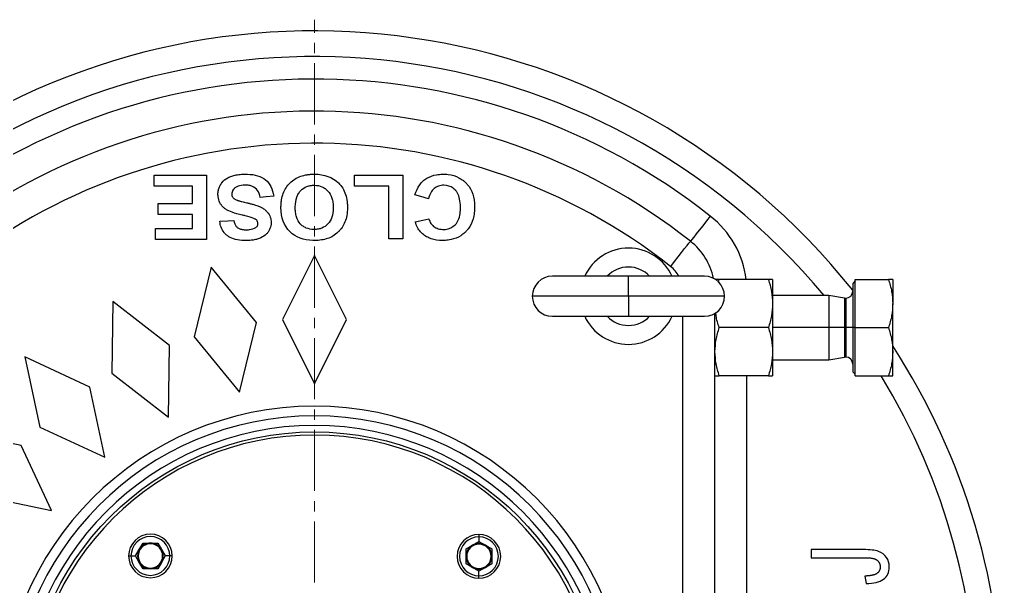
# Model space of a CAD drawing. Header units: millimetres. Extents: x 1964 to 5009, y 569 to 2723.
# Drawn here: x 4311 to 4618, y 1849.3 to 2025.9 of the extents above; entities that cross this region are included whole.
import ezdxf

# ---------------------------------------------------------------- set-up
doc = ezdxf.new("R2010")
doc.units = ezdxf.units.MM
doc.linetypes.add('CENTER2', pattern=[28.575, 19.05, -3.175, 3.175, -3.175])
doc.linetypes.add('点画线', pattern=[18, 12, -2, 2, -2])
doc.layers.add('中心线层', color=1, linetype='点画线', lineweight=18)

# ---------------------------------------------------------------- blocks, each defined once
blk = doc.blocks.new('*U50')
at = {"layer": '中心线层', "color": 0, "linetype": 'CENTER2', "transparency": 16777216}
blk.add_line((43, 0), (218.5, 0), dxfattribs=at)

msp = doc.modelspace()

# ---------------------------------------------------------------- linework, layer by layer
at = {"color": 7, "linetype": 'Continuous', "lineweight": 25}
for p, q in [((4353.008, 1974.041), (4353.008, 1977.412)), ((4353.008, 1977.412), (4369.271, 1977.412)), ((4369.271, 1977.412), (4369.271, 1957.412)), ((4415.51, 1977.412), (4430.559, 1977.412)), ((4415.51, 1974.041), (4415.51, 1977.412)), ((4430.559, 1977.412), (4430.559, 1957.576)), ((4364.95, 1974.041), (4353.008, 1974.041)), ((4364.95, 1968.597), (4364.95, 1974.041)), ((4426.243, 1974.041), (4415.51, 1974.041)), ((4426.243, 1957.576), (4426.243, 1974.041)), ((4354.217, 1968.597), (4364.95, 1968.597)), ((4354.217, 1965.23), (4354.217, 1968.597)), ((4364.95, 1965.23), (4354.217, 1965.23)), ((4364.95, 1960.794), (4364.95, 1965.23)), ((4353.413, 1960.794), (4364.95, 1960.794)), ((4353.413, 1957.412), (4353.413, 1960.794)), ((4369.271, 1957.412), (4353.413, 1957.412)), ((4430.559, 1957.576), (4426.243, 1957.576)), ((4403.008, 1952.412), (4393.008, 1932.412)), ((4413.008, 1932.412), (4403.008, 1952.412)), ((4370.743, 1948.777), (4365.444, 1927.053)), ((4384.943, 1931.504), (4370.743, 1948.777)), ((4501.003, 1945.949), (4477.253, 1945.949)), ((4524.753, 1945.949), (4501.003, 1945.949)), ((4529.13, 1944.087), (4529.348, 1944.912)), ((4544.669, 1944.912), (4529.348, 1944.912)), ((4546.008, 1944.912), (4546.008, 1937.412)), ((4571.808, 1944.462), (4571.008, 1943.662)), ((4571.008, 1943.662), (4571.008, 1929.912)), ((4571.808, 1944.912), (4582.169, 1944.912)), ((4571.808, 1929.912), (4571.808, 1944.912)), ((4583.508, 1944.912), (4583.508, 1937.412)), ((4340.095, 1938.053), (4339.763, 1915.695)), ((4357.783, 1924.372), (4340.095, 1938.053)), ((4563.508, 1939.912), (4546.008, 1939.912)), ((4546.008, 1937.412), (4546.008, 1922.412)), ((4568.464, 1939.128), (4563.508, 1939.912)), ((4563.508, 1939.912), (4563.508, 1929.912)), ((4583.508, 1922.412), (4583.508, 1937.412)), ((4528.008, 1680.461), (4528.008, 1934.364)), ((4379.644, 1909.78), (4384.943, 1931.504)), ((4393.008, 1932.412), (4403.008, 1912.412)), ((4403.008, 1912.412), (4413.008, 1932.412)), ((4477.253, 1933.449), (4501.003, 1933.449)), ((4501.003, 1933.449), (4524.753, 1933.449)), ((4544.669, 1929.912), (4529.348, 1929.912)), ((4563.508, 1929.912), (4563.508, 1919.912)), ((4568.464, 1929.912), (4563.508, 1929.912)), ((4568.464, 1929.912), (4568.808, 1929.912)), ((4571.008, 1929.912), (4568.808, 1929.912)), ((4571.008, 1929.912), (4571.008, 1916.162)), ((4571.808, 1929.912), (4571.008, 1929.912)), ((4571.808, 1929.912), (4582.169, 1929.912)), ((4571.808, 1914.912), (4571.808, 1929.912)), ((4365.444, 1927.053), (4379.644, 1909.78)), ((4357.451, 1902.014), (4357.783, 1924.372)), ((4546.008, 1922.412), (4546.008, 1914.912)), ((4583.508, 1914.912), (4583.508, 1922.412)), ((4312.602, 1920.778), (4317.254, 1898.906)), ((4332.89, 1911.376), (4312.602, 1920.778)), ((4546.008, 1919.912), (4563.508, 1919.912)), ((4563.508, 1919.912), (4568.464, 1920.697)), ((4339.763, 1915.695), (4357.451, 1902.014)), ((4571.008, 1916.162), (4571.808, 1915.362)), ((4544.669, 1914.912), (4529.348, 1914.912)), ((4571.808, 1914.912), (4582.169, 1914.912)), ((4337.542, 1889.505), (4332.89, 1911.376)), ((4311.514, 1893.167), (4289.643, 1897.818)), ((4317.254, 1898.906), (4337.542, 1889.505)), ((4320.916, 1872.879), (4311.514, 1893.167)), ((4299.045, 1877.53), (4320.916, 1872.879)), ((4454.342, 1864.668), (4454.342, 1863.228)), ((4347.193, 1858.746), (4348.347, 1860.746)), ((4348.347, 1860.746), (4349.502, 1862.746)), ((4349.502, 1862.746), (4351.811, 1862.746)), ((4351.811, 1862.746), (4354.121, 1862.746)), ((4354.121, 1862.746), (4355.275, 1860.746)), ((4355.275, 1860.746), (4356.43, 1858.746)), ((4450.342, 1860.919), (4452.342, 1862.074)), ((4450.342, 1858.609), (4450.342, 1860.919)), ((4452.342, 1862.074), (4454.342, 1863.228)), ((4454.342, 1863.228), (4456.342, 1862.074)), ((4456.342, 1862.074), (4458.342, 1860.919)), ((4458.342, 1860.919), (4458.342, 1858.609)), ((4558.008, 1860.73), (4558.008, 1858.189)), ((4574.363, 1860.73), (4558.008, 1860.73)), ((4345.753, 1858.746), (4347.193, 1858.746)), ((4348.347, 1856.746), (4347.193, 1858.746)), ((4356.43, 1858.746), (4355.275, 1856.746)), ((4357.87, 1858.746), (4356.43, 1858.746)), ((4450.342, 1856.3), (4450.342, 1858.609)), ((4458.342, 1858.609), (4458.342, 1856.3)), ((4558.008, 1858.189), (4574.543, 1858.189)), ((4349.502, 1854.746), (4348.347, 1856.746)), ((4351.811, 1854.746), (4349.502, 1854.746)), ((4354.121, 1854.746), (4351.811, 1854.746)), ((4355.275, 1856.746), (4354.121, 1854.746)), ((4452.342, 1855.145), (4450.342, 1856.3)), ((4454.342, 1853.991), (4452.342, 1855.145)), ((4456.342, 1855.145), (4454.342, 1853.991)), ((4458.342, 1856.3), (4456.342, 1855.145)), ((4454.342, 1852.551), (4454.342, 1853.991)), ((4574.805, 1852.466), (4575.198, 1850.174))]:
    msp.add_line(p, q, dxfattribs=at)
at = {"color": 8, "linetype": 'Continuous', "lineweight": 25}
for p, q in [((4501.003, 1939.699), (4501.003, 1945.949)), ((4501.003, 1939.699), (4471.003, 1939.699)), ((4501.003, 1939.699), (4501.003, 1933.449)), ((4531.003, 1939.699), (4501.003, 1939.699)), ((4568.464, 1939.128), (4568.464, 1929.912)), ((4568.808, 1939.1), (4568.808, 1929.912)), ((4518.008, 1681.376), (4518.008, 1933.449)), ((4563.508, 1929.912), (4546.008, 1929.912)), ((4568.464, 1929.912), (4568.464, 1920.697)), ((4568.808, 1929.912), (4568.808, 1920.724)), ((4538.008, 1699.912), (4538.008, 1914.912)), ((4454.342, 1865.409), (4454.342, 1864.668)), ((4345.011, 1858.746), (4345.753, 1858.746)), ((4358.611, 1858.746), (4357.87, 1858.746)), ((4454.342, 1851.809), (4454.342, 1852.551))]:
    msp.add_line(p, q, dxfattribs=at)
at = {"color": 7, "linetype": 'Continuous', "lineweight": 25, "flags": 128}
for points in [[(4438.573, 1970.06), (4436.226, 1970.753), (4434.382, 1971.298)], [(4390.288, 1970.904), (4387.935, 1970.689), (4386.086, 1970.521)], [(4373.511, 1963.127), (4375.927, 1963.228), (4377.827, 1963.306)], [(4434.443, 1962.923), (4436.835, 1963.459), (4438.715, 1963.88)], [(4526.538, 1964.703), (4525.333, 1963.169), (4524.174, 1961.694), (4523.106, 1960.334), (4522.17, 1959.142), (4521.402, 1958.164), (4520.831, 1957.438), (4520.48, 1956.99), (4520.361, 1956.839)], [(4514.185, 1948.974), (4515.39, 1950.509), (4516.548, 1951.984), (4517.616, 1953.344), (4518.552, 1954.535), (4519.32, 1955.513), (4519.891, 1956.24), (4520.243, 1956.688), (4520.361, 1956.839)]]:
    msp.add_lwpolyline(points, dxfattribs=at)
at = {"color": 7, "linetype": 'Continuous', "lineweight": 25}
msp.add_circle((4403.008, 1807.412), 90, dxfattribs=at)
for centre, radius, start, end in [((4403.008, 1807.412), 215, 38.61149, 124.95078), ((4403.008, 1807.412), 200, 51.85549, 126.45268), ((4403.008, 1807.412), 190, 51.85549, 126.45268), ((4403.008, 1807.412), 180, 51.85549, 126.45268), ((4508.008, 1941.11), 20, 12.03083, 51.85549), ((4501.003, 1939.699), 15, 24.39909, 155.37568), ((4501.003, 1939.699), 9.1, 43.37837, 136.62163), ((4477.253, 1939.699), 6.25, 90, 180), ((4524.753, 1939.699), 6.25, 0, 90), ((4568.808, 1941.301), 2.2, 270, 0), ((4477.253, 1939.699), 6.25, 180, 270), ((4524.753, 1939.699), 6.25, 270, 0), ((4568.808, 1941.301), 2.2, 261.00157, 270), ((4501.003, 1939.699), 15, 204.62432, 335.37568), ((4501.003, 1939.699), 9.1, 223.37837, 316.62163), ((4403.008, 1807.412), 215, 0, 32.90896), ((4568.808, 1918.524), 2.2, 90, 98.99843), ((4568.808, 1918.524), 2.2, 0, 90), ((4403.008, 1807.412), 98, 0, 180), ((4403.008, 1807.412), 95, 0, 180), ((4403.008, 1807.412), 92, 0, 180), ((4403.008, 1807.412), 89, 180.14904, 179.85096), ((4351.811, 1858.746), 6.8, 0, 180), ((4351.811, 1858.746), 6.059, 0, 180), ((4454.342, 1858.609), 6.8, 90, 270), ((4454.342, 1858.609), 6.059, 90, 270), ((4454.342, 1858.609), 6.8, 0, 90), ((4454.342, 1858.609), 6.059, 270, 90), ((4351.811, 1858.746), 4, 150, 210), ((4351.811, 1858.746), 3.8, 90, 270), ((4351.811, 1858.746), 4, 90, 150), ((4351.811, 1858.746), 4, 30, 90), ((4351.811, 1858.746), 3.8, 270, 90), ((4351.811, 1858.746), 4, 330, 30), ((4454.342, 1858.609), 4, 120, 180), ((4454.342, 1858.609), 3.8, 0, 180), ((4454.342, 1858.609), 4, 60, 120), ((4454.342, 1858.609), 4, 0, 60), ((4351.811, 1858.746), 6.8, 180, 0), ((4351.811, 1858.746), 6.059, 180, 0), ((4454.342, 1858.609), 4, 180, 240), ((4454.342, 1858.609), 3.8, 180, 0), ((4454.342, 1858.609), 6.8, 270, 0), ((4454.342, 1858.609), 4, 300, 0), ((4351.811, 1858.746), 4, 210, 270), ((4351.811, 1858.746), 4, 270, 330), ((4454.342, 1858.609), 4, 240, 300)]:
    msp.add_arc(centre, radius, start, end, dxfattribs=at)
at = {"color": 8, "linetype": 'Continuous', "lineweight": 25}
for centre, radius, start, end in [((4403.008, 1807.412), 207, 39.79902, 126.07735), ((4508.008, 1941.11), 30, 7.28198, 51.85549), ((4508.008, 1941.11), 10, 28.94135, 51.85549), ((4403.008, 1807.412), 207, 328.7131, 31.2869)]:
    msp.add_arc(centre, radius, start, end, dxfattribs=at)
at = {"color": 7, "linetype": 'Continuous', "lineweight": 25}
for points, knots in [([(4384.697, 1961.137), (4385.013, 1961.348), (4385.272, 1961.676), (4385.362, 1962.083), (4385.384, 1962.252), (4385.388, 1962.341), (4385.38, 1962.608), (4385.306, 1962.944), (4385.057, 1963.316), (4384.836, 1963.517), (4384.673, 1963.647), (4384.576, 1963.711), (4383.997, 1964.038), (4383.062, 1964.375), (4381.544, 1964.754), (4381.089, 1964.859), (4380.778, 1964.928), (4380.617, 1964.963), (4379.844, 1965.138), (4378.138, 1965.565), (4376.883, 1966.008), (4376.087, 1966.383), (4375.939, 1966.458), (4375.649, 1966.62), (4375.228, 1966.876), (4374.602, 1967.364), (4374.181, 1967.822), (4373.801, 1968.313), (4373.63, 1968.575), (4373.2, 1969.418), (4372.973, 1970.213), (4372.909, 1971.124), (4372.896, 1971.498), (4372.896, 1971.691), (4372.925, 1972.259), (4373.04, 1973.001), (4373.375, 1973.888), (4373.661, 1974.402), (4373.872, 1974.741), (4373.987, 1974.909), (4374.601, 1975.71), (4375.219, 1976.237), (4376.339, 1976.852), (4376.744, 1977.027), (4377.624, 1977.322), (4378.574, 1977.561), (4379.936, 1977.723), (4380.831, 1977.758), (4381.291, 1977.765), (4381.448, 1977.766), (4381.758, 1977.764), (4384.359, 1977.71), (4386.349, 1977.094), (4387.689, 1976.016)], [0, 0, 0, 0, 0.0625, 0.078125, 0.078125, 0.09375, 0.09375, 0.125, 0.15625, 0.171875, 0.171875, 0.1875, 0.1875, 0.25, 0.265625, 0.2734375, 0.2734375, 0.28125, 0.28125, 0.3125, 0.375, 0.375, 0.390625, 0.390625, 0.40625, 0.4375, 0.46875, 0.46875, 0.5, 0.5, 0.5625, 0.578125, 0.578125, 0.59375, 0.59375, 0.625, 0.65625, 0.671875, 0.671875, 0.6875, 0.6875, 0.75, 0.75, 0.78125, 0.78125, 0.8125, 0.84375, 0.859375, 0.859375, 0.8671875, 0.8671875, 0.875, 1, 1, 1, 1]), ([(4395.402, 1959.812), (4393.517, 1961.637), (4392.57, 1964.163), (4392.562, 1967.81), (4392.576, 1968.207), (4392.634, 1968.975), (4392.764, 1970.095), (4393.028, 1971.115), (4393.735, 1973.022), (4394.444, 1974.115), (4396.34, 1975.943), (4397.996, 1976.971), (4400.346, 1977.565), (4401.443, 1977.69), (4402.195, 1977.744), (4402.583, 1977.757), (4406.125, 1977.741), (4408.627, 1976.83), (4410.489, 1975.033)], [0, 0, 0, 0, 0.25, 0.25, 0.28125, 0.28125, 0.3125, 0.375, 0.375, 0.5, 0.5, 0.625, 0.6875, 0.71875, 0.71875, 0.75, 0.75, 1, 1, 1, 1]), ([(4434.382, 1971.298), (4434.742, 1972.514), (4435.476, 1974.077), (4436.507, 1975.247), (4437.26, 1975.94), (4437.67, 1976.242), (4438.994, 1977.027), (4440.507, 1977.567), (4442.3, 1977.736), (4443.085, 1977.755), (4443.246, 1977.756), (4443.563, 1977.753), (4444.035, 1977.739), (4445.713, 1977.594), (4447.625, 1977.005), (4449.267, 1975.935), (4449.913, 1975.374), (4450.33, 1974.977), (4450.532, 1974.767), (4452.223, 1972.815), (4452.984, 1970.537), (4453.009, 1967.548), (4453.008, 1967.371), (4453, 1967.023), (4452.981, 1966.508), (4452.881, 1965.349), (4452.462, 1963.209), (4451.607, 1961.42), (4450.736, 1960.353), (4450.367, 1959.944), (4450.17, 1959.747), (4449.565, 1959.188), (4448.277, 1958.197), (4446.245, 1957.376), (4444.484, 1957.135), (4443.564, 1957.077), (4443.249, 1957.068), (4442.613, 1957.071), (4441.06, 1957.134), (4439.14, 1957.599), (4437.759, 1958.383), (4436.897, 1958.991), (4436.492, 1959.332), (4435.405, 1960.55), (4434.842, 1961.61), (4434.443, 1962.923)], [0, 0, 0, 0, 0.0625, 0.09375, 0.09375, 0.125, 0.125, 0.1875, 0.21875, 0.21875, 0.2265625, 0.2265625, 0.234375, 0.25, 0.3125, 0.34375, 0.359375, 0.359375, 0.375, 0.375, 0.5, 0.5, 0.5078125, 0.5078125, 0.515625, 0.53125, 0.5625, 0.625, 0.640625, 0.640625, 0.65625, 0.65625, 0.6875, 0.75, 0.78125, 0.78125, 0.796875, 0.796875, 0.8125, 0.875, 0.90625, 0.90625, 0.9375, 0.9375, 1, 1, 1, 1]), ([(4386.086, 1970.521), (4385.915, 1971.402), (4385.631, 1972.128), (4384.829, 1973.265), (4384.31, 1973.668), (4383.353, 1974.082), (4383.004, 1974.186), (4382.246, 1974.324), (4381.835, 1974.359), (4380.521, 1974.356), (4379.414, 1974.189), (4378.613, 1973.773), (4378.263, 1973.524), (4378.155, 1973.434), (4377.956, 1973.253), (4377.503, 1972.79), (4377.268, 1972.268), (4377.213, 1971.699), (4377.211, 1971.581), (4377.225, 1971.354), (4377.275, 1971.025), (4377.407, 1970.735), (4377.593, 1970.47), (4377.662, 1970.387), (4377.828, 1970.226), (4378.119, 1969.993), (4378.601, 1969.749), (4379.03, 1969.592), (4379.164, 1969.545), (4379.208, 1969.53), (4379.306, 1969.499), (4379.577, 1969.415), (4380.31, 1969.217), (4381.432, 1968.945), (4382.189, 1968.766), (4382.503, 1968.693), (4382.668, 1968.655), (4383.154, 1968.539), (4384.704, 1968.14), (4386.147, 1967.591), (4387, 1967.072), (4387.314, 1966.86), (4387.455, 1966.752), (4387.847, 1966.419), (4388.549, 1965.724), (4389.167, 1964.681), (4389.393, 1963.812), (4389.491, 1963.214), (4389.514, 1962.903), (4389.502, 1961.955), (4389.312, 1961.046), (4388.852, 1960.191), (4388.576, 1959.773), (4388.477, 1959.635), (4388.265, 1959.373), (4387.702, 1958.743), (4386.972, 1958.242), (4385.938, 1957.764), (4385.568, 1957.625), (4384.779, 1957.394), (4383.943, 1957.208), (4382.779, 1957.09), (4382.028, 1957.071), (4381.517, 1957.069), (4381.263, 1957.073), (4380.035, 1957.119), (4378.266, 1957.355), (4376.885, 1957.913), (4375.995, 1958.451), (4375.723, 1958.653), (4375.226, 1959.086), (4374.101, 1960.236), (4373.565, 1961.723), (4373.511, 1963.127)], [0, 0, 0, 0, 0.0625, 0.0625, 0.125, 0.125, 0.15625, 0.15625, 0.1875, 0.1875, 0.25, 0.28125, 0.28125, 0.296875, 0.296875, 0.3125, 0.375, 0.375, 0.390625, 0.390625, 0.40625, 0.4375, 0.4375, 0.453125, 0.453125, 0.46875, 0.5, 0.5078125, 0.5078125, 0.5117188, 0.5117188, 0.515625, 0.53125, 0.546875, 0.5507813, 0.5507813, 0.5546875, 0.5546875, 0.5625, 0.59375, 0.6015625, 0.6015625, 0.609375, 0.609375, 0.625, 0.65625, 0.671875, 0.671875, 0.6875, 0.6875, 0.71875, 0.734375, 0.734375, 0.7421875, 0.7421875, 0.75, 0.78125, 0.78125, 0.796875, 0.796875, 0.8125, 0.828125, 0.8359375, 0.8359375, 0.84375, 0.84375, 0.875, 0.90625, 0.90625, 0.921875, 0.921875, 0.9375, 1, 1, 1, 1]), ([(4410.489, 1975.033), (4411.514, 1974.041), (4412.633, 1972.248), (4413.203, 1969.621), (4413.289, 1968.38), (4413.306, 1967.74), (4413.307, 1967.522), (4413.302, 1967.092), (4413.245, 1965.194), (4412.887, 1963.601), (4412.058, 1961.833), (4411.721, 1961.28), (4411.124, 1960.504), (4410.91, 1960.253), (4410.453, 1959.771), (4410.208, 1959.536), (4409.461, 1958.889), (4408.937, 1958.527), (4407.835, 1957.943), (4407.259, 1957.727), (4406.029, 1957.375), (4405.052, 1957.181), (4403.812, 1957.084), (4403.259, 1957.071), (4402.886, 1957.069), (4402.699, 1957.071), (4399.572, 1957.159), (4397.199, 1958.073), (4395.402, 1959.812)], [0, 0, 0, 0, 0.125, 0.1875, 0.21875, 0.21875, 0.234375, 0.234375, 0.25, 0.375, 0.375, 0.4375, 0.4375, 0.46875, 0.46875, 0.5, 0.5, 0.5625, 0.5625, 0.625, 0.625, 0.6875, 0.71875, 0.734375, 0.734375, 0.75, 0.75, 1, 1, 1, 1]), ([(4407.223, 1962.237), (4408.294, 1963.36), (4408.836, 1965.042), (4408.853, 1967.288), (4408.854, 1967.429), (4408.853, 1967.57), (4408.85, 1967.709), (4408.847, 1967.847), (4408.841, 1967.983), (4408.834, 1968.118), (4408.818, 1968.386), (4408.795, 1968.645), (4408.762, 1968.896), (4408.697, 1969.398), (4408.597, 1969.866), (4408.462, 1970.299), (4408.193, 1971.165), (4407.784, 1971.894), (4407.236, 1972.486), (4406.962, 1972.782), (4406.666, 1973.043), (4406.353, 1973.266), (4406.04, 1973.49), (4405.708, 1973.677), (4405.358, 1973.828), (4404.658, 1974.131), (4403.883, 1974.288), (4403.033, 1974.301), (4402.82, 1974.304), (4402.607, 1974.298), (4402.4, 1974.284), (4402.194, 1974.269), (4401.993, 1974.245), (4401.796, 1974.213), (4401.402, 1974.148), (4401.028, 1974.047), (4400.673, 1973.91), (4399.963, 1973.636), (4399.329, 1973.218), (4398.771, 1972.657), (4398.631, 1972.516), (4398.498, 1972.367), (4398.374, 1972.208), (4398.249, 1972.05), (4398.134, 1971.882), (4398.027, 1971.705), (4397.813, 1971.352), (4397.633, 1970.962), (4397.488, 1970.535), (4397.197, 1969.682), (4397.044, 1968.684), (4397.028, 1967.539), (4397.026, 1967.396), (4397.026, 1967.25), (4397.029, 1967.108), (4397.031, 1966.965), (4397.036, 1966.825), (4397.042, 1966.687), (4397.055, 1966.411), (4397.077, 1966.145), (4397.108, 1965.888), (4397.169, 1965.374), (4397.264, 1964.897), (4397.394, 1964.458), (4397.653, 1963.579), (4398.05, 1962.85), (4398.584, 1962.271), (4398.851, 1961.981), (4399.144, 1961.728), (4399.457, 1961.51), (4399.77, 1961.293), (4400.105, 1961.112), (4400.463, 1960.966), (4401.178, 1960.675), (4401.983, 1960.528), (4402.876, 1960.523), (4403.099, 1960.522), (4403.32, 1960.53), (4403.534, 1960.547), (4403.747, 1960.564), (4403.956, 1960.59), (4404.159, 1960.625), (4404.565, 1960.696), (4404.949, 1960.803), (4405.312, 1960.946), (4406.037, 1961.231), (4406.675, 1961.662), (4407.223, 1962.237)], [0, 0, 0, 0, 1, 1, 1, 2, 2, 2, 3, 3, 3, 4, 4, 4, 5, 5, 5, 6, 6, 6, 7, 7, 7, 8, 8, 8, 9, 9, 9, 10, 10, 10, 11, 11, 11, 12, 12, 12, 13, 13, 13, 14, 14, 14, 15, 15, 15, 16, 16, 16, 17, 17, 17, 18, 18, 18, 19, 19, 19, 20, 20, 20, 21, 21, 21, 22, 22, 22, 23, 23, 23, 24, 24, 24, 25, 25, 25, 26, 26, 26, 27, 27, 27, 28, 28, 28, 29, 29, 29, 29]), ([(4438.715, 1963.88), (4438.854, 1963.307), (4439.189, 1962.549), (4439.71, 1961.941), (4440.099, 1961.569), (4440.316, 1961.398), (4441.005, 1960.953), (4441.773, 1960.645), (4442.657, 1960.541), (4443.119, 1960.522), (4443.278, 1960.522), (4443.588, 1960.531), (4444.955, 1960.621), (4446.082, 1961.136), (4447.097, 1962.128), (4447.288, 1962.348), (4447.625, 1962.841), (4448.074, 1963.659), (4448.44, 1965.06), (4448.548, 1966.45), (4448.559, 1967.026), (4448.562, 1967.259), (4448.561, 1967.378), (4448.558, 1967.727), (4448.524, 1968.858), (4448.273, 1970.608), (4447.777, 1971.756), (4447.303, 1972.464), (4447.126, 1972.672), (4446.75, 1973.05), (4445.761, 1973.903), (4444.52, 1974.293), (4443.07, 1974.304), (4442.785, 1974.285), (4442.242, 1974.202), (4441.459, 1974.013), (4440.769, 1973.626), (4440.35, 1973.278)], [0, 0, 0, 0, 0.0625, 0.09375, 0.09375, 0.125, 0.125, 0.1875, 0.21875, 0.21875, 0.234375, 0.234375, 0.25, 0.375, 0.375, 0.40625, 0.40625, 0.4375, 0.5, 0.53125, 0.5390625, 0.5390625, 0.546875, 0.546875, 0.5625, 0.625, 0.6875, 0.6875, 0.71875, 0.71875, 0.75, 0.875, 0.875, 0.90625, 0.90625, 0.9375, 1, 1, 1, 1]), ([(4377.827, 1963.306), (4377.967, 1962.527), (4378.297, 1961.762), (4378.814, 1961.256), (4379.036, 1961.074), (4379.155, 1960.993), (4379.547, 1960.772), (4380.159, 1960.542), (4380.944, 1960.441), (4381.599, 1960.414), (4381.833, 1960.413), (4382.277, 1960.428), (4383.342, 1960.504), (4384.179, 1960.784), (4384.697, 1961.137)], [0, 0, 0, 0, 0.25, 0.3125, 0.3125, 0.375, 0.375, 0.5, 0.625, 0.625, 0.6875, 0.6875, 0.75, 1, 1, 1, 1]), ([(4529.348, 1944.912), (4528.972, 1944.912), (4528.217, 1944.912), (4528.078, 1944.912), (4528.008, 1944.912)], [0, 0, 0, 0, 0.497936, 1, 1, 1, 1]), ([(4544.669, 1944.912), (4545.046, 1943.682), (4545.802, 1941.223), (4545.939, 1938.682), (4546.008, 1937.412)], [0, 0, 0, 0, 0.5003834, 1, 1, 1, 1]), ([(4546.008, 1944.912), (4545.939, 1944.912), (4545.8, 1944.912), (4545.045, 1944.912), (4544.669, 1944.912)], [0, 0, 0, 0, 0.5020642, 1, 1, 1, 1]), ([(4583.508, 1944.912), (4583.439, 1944.913), (4583.301, 1944.914), (4582.546, 1944.913), (4582.169, 1944.912)], [0, 0, 0, 0, 0.5000013, 1, 1, 1, 1]), ([(4582.169, 1944.912), (4582.546, 1943.683), (4583.301, 1941.225), (4583.439, 1938.683), (4583.508, 1937.412)], [0, 0, 0, 0, 0.4999989, 1, 1, 1, 1]), ([(4546.008, 1937.412), (4545.939, 1936.141), (4545.801, 1933.6), (4545.046, 1931.141), (4544.669, 1929.912)], [0, 0, 0, 0, 0.500251, 1, 1, 1, 1]), ([(4583.508, 1937.412), (4583.439, 1936.142), (4583.301, 1933.601), (4582.546, 1931.142), (4582.169, 1929.912)], [0, 0, 0, 0, 0.5000015, 1, 1, 1, 1]), ([(4529.348, 1929.912), (4528.941, 1931.139), (4528.421, 1932.707), (4528.296, 1934.329), (4528.268, 1934.683)], [0, 0, 0, 0, 0.7818257, 1, 1, 1, 1]), ([(4528.008, 1922.412), (4528.077, 1923.684), (4528.216, 1926.225), (4528.971, 1928.684), (4529.348, 1929.912)], [0, 0, 0, 0, 0.5002514, 1, 1, 1, 1]), ([(4544.669, 1929.912), (4545.046, 1928.682), (4545.802, 1926.223), (4545.939, 1923.682), (4546.008, 1922.412)], [0, 0, 0, 0, 0.5003838, 1, 1, 1, 1]), ([(4582.169, 1929.912), (4582.546, 1928.683), (4583.301, 1926.224), (4583.439, 1923.683), (4583.508, 1922.412)], [0, 0, 0, 0, 0.4999989, 1, 1, 1, 1]), ([(4529.348, 1914.912), (4528.97, 1916.143), (4528.215, 1918.601), (4528.077, 1921.143), (4528.008, 1922.412)], [0, 0, 0, 0, 0.50038305, 1, 1, 1, 1]), ([(4546.008, 1922.412), (4545.939, 1921.141), (4545.801, 1918.6), (4545.046, 1916.141), (4544.669, 1914.912)], [0, 0, 0, 0, 0.5002513, 1, 1, 1, 1]), ([(4583.508, 1922.412), (4583.439, 1921.141), (4583.301, 1918.6), (4582.546, 1916.141), (4582.169, 1914.912)], [0, 0, 0, 0, 0.50000143, 1, 1, 1, 1]), ([(4528.008, 1914.912), (4528.078, 1914.912), (4528.217, 1914.912), (4528.972, 1914.912), (4529.348, 1914.912)], [0, 0, 0, 0, 0.502064, 1, 1, 1, 1]), ([(4544.669, 1914.912), (4545.045, 1914.912), (4545.8, 1914.912), (4545.939, 1914.912), (4546.008, 1914.912)], [0, 0, 0, 0, 0.4979358, 1, 1, 1, 1]), ([(4582.169, 1914.912), (4582.546, 1914.912), (4583.301, 1914.911), (4583.439, 1914.912), (4583.508, 1914.912)], [0, 0, 0, 0, 0.4999987, 1, 1, 1, 1]), ([(4574.543, 1858.189), (4574.732, 1858.188), (4575.096, 1858.186), (4575.618, 1858.17), (4576.094, 1858.143), (4576.524, 1858.106), (4576.909, 1858.057), (4577.248, 1858), (4577.456, 1857.946), (4577.553, 1857.921)], [0, 0, 0, 0, 0.1874309, 0.3597732, 0.5171242, 0.6596121, 0.7874099, 0.9007575, 1, 1, 1, 1]), ([(4577.553, 1857.921), (4577.616, 1857.902), (4577.74, 1857.865), (4577.92, 1857.798), (4578.091, 1857.723), (4578.253, 1857.64), (4578.407, 1857.548), (4578.552, 1857.449), (4578.688, 1857.342), (4578.815, 1857.226), (4578.934, 1857.102), (4579.006, 1857.014), (4579.042, 1856.969)], [0, 0, 0, 0, 0.109712, 0.2162716, 0.3200075, 0.4212757, 0.520459, 0.6179646, 0.7142211, 0.8096739, 0.9047796, 1, 1, 1, 1]), ([(4579.585, 1855.321), (4579.585, 1855.259), (4579.583, 1855.138), (4579.567, 1854.96), (4579.541, 1854.787), (4579.505, 1854.621), (4579.459, 1854.46), (4579.402, 1854.305), (4579.336, 1854.156), (4579.258, 1854.014), (4579.171, 1853.877), (4579.073, 1853.746), (4578.965, 1853.621), (4578.846, 1853.502), (4578.717, 1853.388), (4578.625, 1853.319), (4578.578, 1853.284)], [0, 0, 0, 0, 0.07776438, 0.15327674, 0.22681019, 0.29866045, 0.36914437, 0.43859755, 0.50737065, 0.57582481, 0.6443262, 0.71324023, 0.78292582, 0.85373018, 0.92598437, 1, 1, 1, 1]), ([(4579.042, 1856.969), (4579.074, 1856.926), (4579.137, 1856.841), (4579.222, 1856.707), (4579.299, 1856.569), (4579.367, 1856.427), (4579.425, 1856.281), (4579.475, 1856.131), (4579.515, 1855.976), (4579.547, 1855.818), (4579.569, 1855.656), (4579.583, 1855.49), (4579.585, 1855.377), (4579.585, 1855.321)], [0, 0, 0, 0, 0.0906843, 0.1803872, 0.2694473, 0.3582101, 0.4470249, 0.5362402, 0.6261999, 0.7172394, 0.8096825, 0.9038385, 1, 1, 1, 1]), ([(4578.578, 1853.284), (4578.539, 1853.257), (4578.458, 1853.201), (4578.328, 1853.125), (4578.187, 1853.053), (4578.036, 1852.985), (4577.874, 1852.922), (4577.702, 1852.862), (4577.519, 1852.807), (4577.325, 1852.755), (4577.12, 1852.708), (4576.905, 1852.664), (4576.68, 1852.625), (4576.443, 1852.59), (4576.196, 1852.559), (4575.939, 1852.532), (4575.67, 1852.509), (4575.391, 1852.49), (4575.102, 1852.475), (4574.905, 1852.469), (4574.805, 1852.466)], [0, 0, 0, 0, 0.0367101, 0.0751729, 0.115524, 0.1578804, 0.2023437, 0.2490014, 0.2979294, 0.3491936, 0.4028511, 0.4589517, 0.5175392, 0.5786519, 0.6423234, 0.7085836, 0.777459, 0.8489732, 0.9231473, 1, 1, 1, 1])]:
    msp.add_open_spline(points, degree=3, knots=knots, dxfattribs=at)
for points in [[(4387.689, 1976.016), (4389.139, 1974.844), (4390.003, 1973.145), (4390.288, 1970.904)], [(4440.35, 1973.278), (4439.524, 1972.598), (4438.928, 1971.523), (4438.573, 1970.06)], [(4579.03, 1860.143), (4577.932, 1860.533), (4576.377, 1860.73), (4574.363, 1860.73)], [(4581.55, 1858.294), (4580.977, 1859.132), (4580.142, 1859.747), (4579.03, 1860.143)], [(4582.418, 1855.334), (4582.418, 1856.46), (4582.123, 1857.455), (4581.55, 1858.294)], [(4580.6, 1851.457), (4581.812, 1852.348), (4582.418, 1853.644), (4582.418, 1855.334)], [(4575.198, 1850.174), (4577.588, 1850.134), (4579.389, 1850.567), (4580.6, 1851.457)]]:
    msp.add_open_spline(points, degree=3, dxfattribs=at)

# ---------------------------------------------------------------- block references
at = {"layer": '中心线层', "linetype": 'CENTER2', "rotation": 90.00000000000001}
msp.add_blockref('*U50', (4403.008, 1807.412), dxfattribs=at)

doc.saveas('drawing.dxf')
